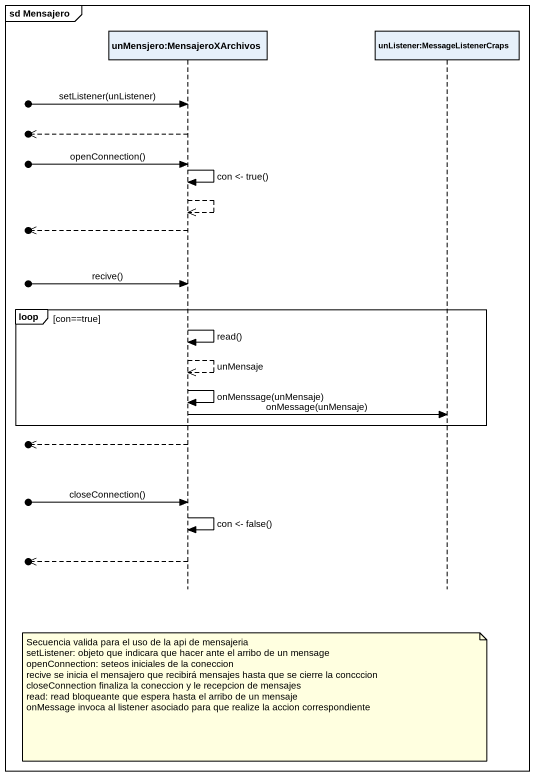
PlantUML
@startuml
mainframe sd Mensajero
hide footbox
participant "unMensjero:MensajeroXArchivos" as unMensjero
participant "unListener:MessageListenerCraps" as unListener

[o-> unMensjero : setListener(unListener)
[o<<-- unMensjero
[o-> unMensjero : openConnection()
unMensjero -> unMensjero : con <- true()
unMensjero -->> unMensjero
[o<<-- unMensjero
[o-> unMensjero : recive()
loop con==true
  unMensjero -> unMensjero : read()
  unMensjero -->> unMensjero : unMensaje
  unMensjero -> unMensjero : onMenssage(unMensaje)
  unMensjero -> unListener : onMessage(unMensaje)
end
[o<<-- unMensjero
[o-> unMensjero : closeConnection()
unMensjero -> unMensjero : con <- false()
[o<<-- unMensjero
note over unMensjero
  Secuencia valida para el uso de la api de mensajeria
  setListener: objeto que indicara que hacer ante el arribo de un mensage
  openConnection: seteos iniciales de la coneccion
  recive se inicia el mensajero que recibirá mensajes hasta que se cierre la concccion
  closeConnection finaliza la coneccion y le recepcion de mensajes
  read: read bloqueante que espera hasta el arribo de un mensaje
  onMessage invoca al listener asociado para que realize la accion correspondiente
end note
@enduml
